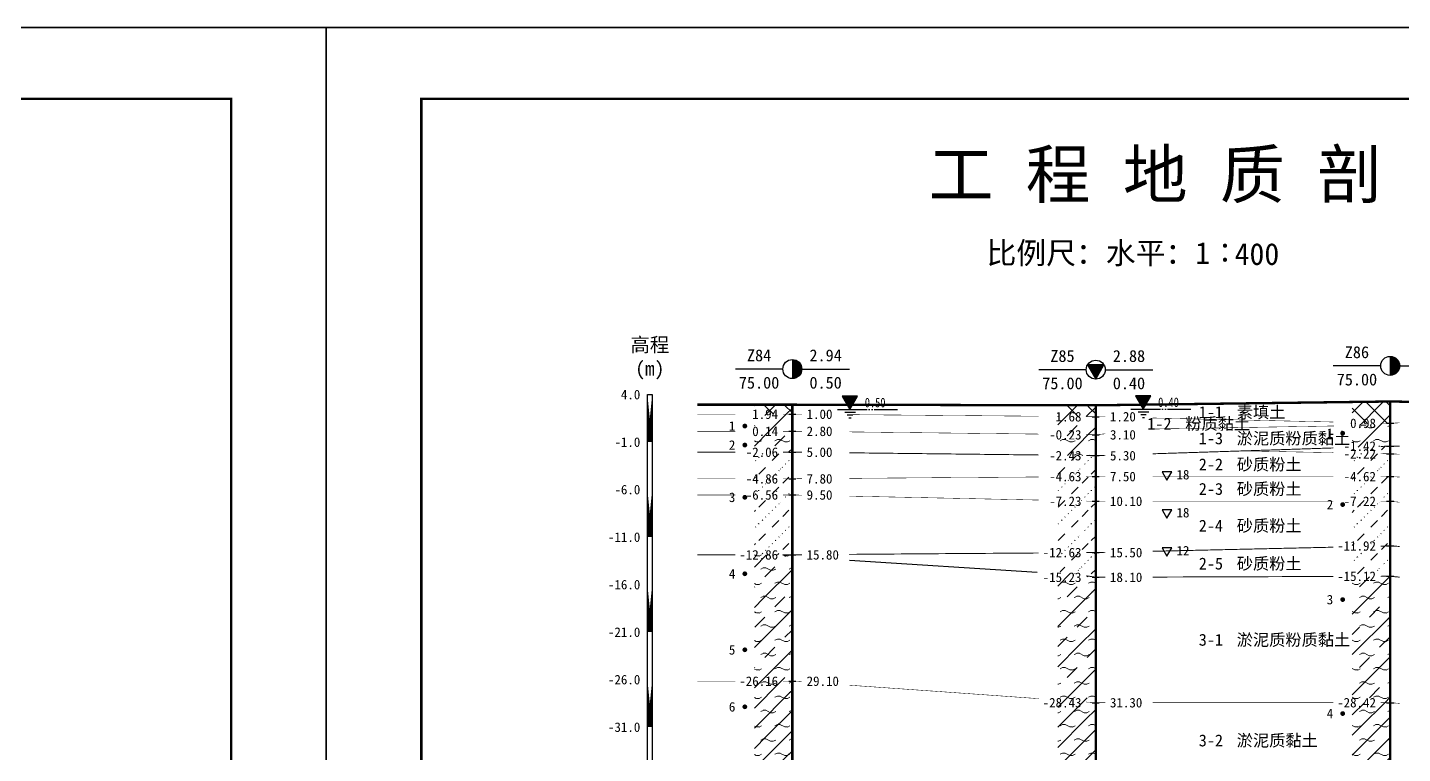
# Model space of a CAD drawing. Extents: x -37 to 3540, y -1485 to 297.
# Drawn here: x 3056.9 to 3346.3, y -449.8 to -297 of the extents above; entities that cross this region are included whole.
import ezdxf
from ezdxf.enums import TextEntityAlignment as Align

# ---------------------------------------------------------------- set-up
doc = ezdxf.new("R2010")
doc.units = 0
doc.layers.get('0').update_dxf_attribs({"linetype": 'CONTINUOUS'})
for name, color, linetype in [('CURVE', 200, 'CONTINUOUS'), ('FRAME', 7, 'CONTINUOUS'), ('HOLE', 41, 'CONTINUOUS'), ('RULER', 7, 'CONTINUOUS'), ('SAMPLE', 1, 'CONTINUOUS'), ('STRATUM', 241, 'CONTINUOUS')]:
    doc.layers.add(name, color=color, linetype=linetype)
doc.layers.add('HATCH', color=7, linetype='CONTINUOUS', lineweight=13)
doc.styles.add('ST', font='')
doc.styles.get('ST').set_extended_font_data('SimSun')
pattern_1 = [(45, (3119.8048, -594), (-2.12132, 2.12132), [10, 0]), (135, (3119.8048, -594), (-2.12132, -2.12132), [10, 0])]
pattern_2 = [(45, (3119.805, -594), (-4.24264, 4.24264), [10, 0]), (45, (3120.866, -597.182), (-2.12132, 6.36396), [3, -3])]
pattern_3 = [(45, (3119.805, -594), (-4.24264, 4.24264), [10, 0]), (45, (3120.866, -597.182), (-2.12132, 6.36396), [3, -3]), (26.565, (3120.879, -594.2536), (5.999823, 5.999812), [0.567, -12.849]), (0, (3120.312, -594.2536), (0, 6), [0.567, -5.433]), (26.565, (3118.2235, -594), (5.999823, 5.999812), [0.567, -12.849]), (0, (3118.7307, -593.7464), (0, 6), [0.567, -5.433]), (153.435, (3120.312, -594.2536), (-5.999818, -5e-06), [1.134, -12.2826]), (26.565, (3123.879, -591.2536), (5.999823, 5.999812), [0.567, -12.849]), (0, (3123.312, -591.2536), (0, 6), [0.567, -5.433]), (26.565, (3121.2235, -591), (5.999823, 5.999812), [0.567, -12.849]), (0, (3121.7307, -590.7464), (0, 6), [0.567, -5.433]), (153.435, (3123.312, -591.2536), (-5.999818, -5e-06), [1.134, -12.2826])]
pattern_4 = [(45, (3119.805, -594), (-7e-07, 6.99998), [1.97196, -7.92754]), (45, (3122.6177, -591.171), (-7e-07, 6.99998), [1.99367, -7.90583]), (45, (3124.8723, -588.918), (-7e-07, 6.99998), [1.81361, -8.08588]), (26.565, (3119.8048, -590.5), (7, 7), [0.0965, -15.55598]), (36.8699, (3120.5048, -589.8), (7, 7), [0.19775, -34.80225]), (315, (3123.305, -587.024), (6.99998, 1e-06), [0.03305, -9.86644]), (26.565, (3123.3048, -594), (7, 7), [0.14475, -15.50773]), (26.565, (3124.0048, -593.3), (7, 7), [0.10528, -15.5472]), (90, (3124.355, -592.95), (-7, -5e-07), [0.02877, -6.97123]), (26.565, (3124.7048, -592.6), (7, 7), [0.091, -31.21394]), (36.8699, (3125.4048, -591.9), (7, 7), [0.11069, -34.88931]), (45, (3126.105, -591.2), (-2e-07, 6.99998), [0.10911, -9.79038]), (315, (3126.719, -590.452), (6.99998, 1e-06), [0.03305, -9.86644]), (36.8699, (3121.2048, -589.1), (7, 7), [0.10224, -34.89776]), (53.1301, (3121.9048, -588.4), (14, 21), [0.13438, -34.86562]), (53.1301, (3122.6048, -587.7), (14, 21), [0.12625, -34.87375])]
pattern_5 = [(45, (3119.8048, -594), (-2.12132, 2.12132), [10, 0]), (26.565, (3120.879, -594.2536), (5.999823, 5.999812), [0.567, -12.849]), (0, (3120.312, -594.2536), (0, 6), [0.567, -5.433]), (26.565, (3118.2235, -594), (5.999823, 5.999812), [0.567, -12.849]), (0, (3118.7307, -593.7464), (0, 6), [0.567, -5.433]), (153.435, (3120.312, -594.2536), (-5.999818, -5e-06), [1.134, -12.2826]), (26.565, (3123.879, -591.2536), (5.999823, 5.999812), [0.567, -12.849]), (0, (3123.312, -591.2536), (0, 6), [0.567, -5.433]), (26.565, (3121.2235, -591), (5.999823, 5.999812), [0.567, -12.849]), (0, (3121.7307, -590.7464), (0, 6), [0.567, -5.433]), (153.435, (3123.312, -591.2536), (-5.999818, -5e-06), [1.134, -12.2826])]

# ---------------------------------------------------------------- blocks, each defined once
blk = doc.blocks.new('图头_剖面图A3')
at = {"style": 'ST'}
for s, height, p in [('工 程 地 质 剖 面 图', 10, (-15.09, 10.79)), ('比例尺：水平：1∶            垂直：1∶', 4.6, (-11.5, -5.76))]:
    blk.add_text(s, height=height, dxfattribs=at).set_placement(p, align=Align.MIDDLE_CENTER)
for tag, height, p in [('01_剖面号', 10, (64.41, 11.39)), ('03＿纵向比例', 4.6, (50.43, -5.28)), ('02_横向比例', 4.6, (-18.82, -5.99))]:
    blk.add_attdef(tag, text='', height=height, dxfattribs=at).set_placement(p, align=Align.MIDDLE_LEFT)
blk = doc.blocks.new('H_sam_hole')
blk.add_line((0, 2), (0, -2))
at = {"const_width": 2}
blk.add_lwpolyline([(0, -1, 0.414214), (1, 0, 0.414214), (0, 1, 1)], format="xyb", dxfattribs=at)
blk.add_circle((0, 0), 2)
blk = doc.blocks.new('H_spt_hole')
blk.add_hatch(color=256).paths.add_polyline_path([(1.73, 1), (-1.73, 1), (0, -2)])
blk.add_lwpolyline([(0, -2), (1.73, 1), (-1.73, 1)], close=True)
blk.add_circle((0, 0), 2)
blk = doc.blocks.new('SampleSoilUndisturbed')
at = {"const_width": 0.5}
blk.add_lwpolyline([(-0.25, 0, 1), (0.25, 0, 1)], format="xyb", close=True, dxfattribs=at)
blk = doc.blocks.new('TrigonHollow')
blk.add_lwpolyline([(0, -1.15), (1, 0.58), (-1, 0.58)], close=True)
blk = doc.blocks.new('Gwl')
blk.add_lwpolyline([(0, 0, 0, 3.22, 0), (0, 2.79, 3.22, 3.22, 0)], format="xyseb")
for points in [[(-2.63, 0), (3.61, 0)], [(3.93, 0), (4.21, 0)], [(4.53, 0), (4.8, 0)], [(5.09, 0), (9.99, 0)], [(-1.09, -0.61), (1.16, -0.61)], [(-0.54, -1.14), (0.61, -1.14)], [(-0.19, -1.74), (0.26, -1.74)]]:
    blk.add_lwpolyline(points)
blk.add_lwpolyline([(0, 0), (1.61, 2.79), (-1.61, 2.79)], close=True)
at = {"style": 'ST', "width": 0.8}
blk.add_attdef('*GWL', (3.14, 0.45), '', height=2, dxfattribs=at)

msp = doc.modelspace()

# ---------------------------------------------------------------- hatches: boundary and pattern name
at = {"layer": 'HATCH'}
h = msp.add_hatch(dxfattribs=at)
h.set_pattern_fill('STT', color=50, style=0)
h.set_pattern_definition(pattern_1)
h.paths.add_polyline_path([(3343.72, -375.73), (3335.72, -375.83), (3335.72, -380.14), (3343.72, -380.32)])
h.paths.add_polyline_path([(3334.51, -381.81), (3341.2, -381.81), (3341.2, -378.88), (3334.51, -378.88)], flags=9)
h = msp.add_hatch(dxfattribs=at)
h.set_pattern_fill('STT', color=50, style=0)
h.set_pattern_definition(pattern_1)
h.paths.add_polyline_path([(3217.89, -376.4), (3209.89, -376.4), (3209.89, -378.4), (3217.89, -378.4)])
h.paths.add_polyline_path([(3208.68, -379.89), (3215.38, -379.89), (3215.38, -376.95), (3208.68, -376.95)], flags=9)
h = msp.add_hatch(dxfattribs=at)
h.set_pattern_fill('FZNT', color=32, style=0)
h.set_pattern_definition(pattern_2)
h.paths.add_polyline_path([(3217.89, -378.4), (3209.89, -378.4), (3209.89, -382), (3217.89, -382)])
h.paths.add_polyline_path([(3208.68, -383.49), (3215.38, -383.49), (3215.38, -380.55), (3208.68, -380.55)], flags=9)
h.paths.add_polyline_path([(3208.68, -379.89), (3215.38, -379.89), (3215.38, -376.95), (3208.68, -376.95)], flags=9)
h = msp.add_hatch(dxfattribs=at)
h.set_pattern_fill('FZNT', color=32, style=0)
h.set_pattern_definition(pattern_2)
h.paths.add_polyline_path([(3281.74, -378.93), (3273.74, -378.86), (3273.74, -382.64), (3281.74, -382.73)])
h.paths.add_polyline_path([(3271.1, -384.22), (3279.23, -384.22), (3279.23, -381.28), (3271.1, -381.28)], flags=9)
h.paths.add_polyline_path([(3272.53, -380.42), (3279.23, -380.42), (3279.23, -377.48), (3272.53, -377.48)], flags=9)
h = msp.add_hatch(dxfattribs=at)
h.set_pattern_fill('STT', color=50, style=0)
h.set_pattern_definition(pattern_1)
h.paths.add_polyline_path([(3281.74, -376.53), (3273.74, -376.51), (3273.74, -378.86), (3281.74, -378.93)])
h.paths.add_polyline_path([(3272.53, -380.42), (3279.23, -380.42), (3279.23, -377.48), (3272.53, -377.48)], flags=9)
h = msp.add_hatch(dxfattribs=at)
h.set_pattern_fill('YNFNT', color=251, style=0)
h.set_pattern_definition(pattern_3)
h.paths.add_polyline_path([(3343.72, -380.32), (3335.72, -380.14), (3335.72, -385.38), (3343.72, -385.12)])
h.paths.add_polyline_path([(3310.61, -385.93), (3337.28, -385.93), (3337.28, -380.98), (3310.61, -380.98)], flags=9)
h.paths.add_polyline_path([(3333.08, -386.61), (3341.2, -386.61), (3341.2, -383.69), (3333.08, -383.69)], flags=9)
h.paths.add_polyline_path([(3334.51, -381.81), (3341.2, -381.81), (3341.2, -378.88), (3334.51, -378.88)], flags=9)
h = msp.add_hatch(dxfattribs=at)
h.set_pattern_fill('YNFNT', color=251, style=0)
h.set_pattern_definition(pattern_3)
h.paths.add_polyline_path([(3217.89, -382), (3209.89, -382), (3209.89, -386.4), (3217.89, -386.4)])
h.paths.add_polyline_path([(3207.25, -387.89), (3215.38, -387.89), (3215.38, -384.95), (3207.25, -384.95)], flags=9)
h.paths.add_polyline_path([(3208.68, -383.49), (3215.38, -383.49), (3215.38, -380.55), (3208.68, -380.55)], flags=9)
h = msp.add_hatch(dxfattribs=at)
h.set_pattern_fill('YNFNT', color=251, style=0)
h.set_pattern_definition(pattern_3)
h.paths.add_polyline_path([(3281.74, -382.73), (3273.74, -382.64), (3273.74, -387.04), (3281.74, -387.13)])
h.paths.add_polyline_path([(3271.1, -388.62), (3279.23, -388.62), (3279.23, -385.68), (3271.1, -385.68)], flags=9)
h.paths.add_polyline_path([(3271.1, -384.22), (3279.23, -384.22), (3279.23, -381.28), (3271.1, -381.28)], flags=9)
h = msp.add_hatch(dxfattribs=at)
h.set_pattern_fill('SZFT', color=52, style=0)
h.set_pattern_definition(pattern_4)
h.paths.add_polyline_path([(3343.72, -385.12), (3335.72, -385.38), (3335.72, -386.57), (3343.72, -386.73)])
h.paths.add_polyline_path([(3333.08, -388.21), (3341.2, -388.21), (3341.2, -385.31), (3333.08, -385.31)], flags=9)
h.paths.add_polyline_path([(3333.08, -386.61), (3341.2, -386.61), (3341.2, -383.69), (3333.08, -383.69)], flags=9)
h = msp.add_hatch(dxfattribs=at)
h.set_pattern_fill('SZFT', color=52, style=0)
h.set_pattern_definition(pattern_4)
h.paths.add_polyline_path([(3217.89, -386.4), (3209.89, -386.4), (3209.89, -392), (3217.89, -392)])
h.paths.add_polyline_path([(3207.25, -393.49), (3215.38, -393.49), (3215.38, -390.55), (3207.25, -390.55)], flags=9)
h.paths.add_polyline_path([(3207.25, -387.89), (3215.38, -387.89), (3215.38, -384.95), (3207.25, -384.95)], flags=9)
h = msp.add_hatch(dxfattribs=at)
h.set_pattern_fill('SZFT', color=52, style=0)
h.set_pattern_definition(pattern_4)
h.paths.add_polyline_path([(3281.74, -387.13), (3273.74, -387.04), (3273.74, -391.59), (3281.74, -391.53)])
h.paths.add_polyline_path([(3271.1, -393.02), (3279.23, -393.02), (3279.23, -390.08), (3271.1, -390.08)], flags=9)
h.paths.add_polyline_path([(3271.1, -388.62), (3279.23, -388.62), (3279.23, -385.68), (3271.1, -385.68)], flags=9)
h = msp.add_hatch(dxfattribs=at)
h.set_pattern_fill('SZFT', color=52, style=0)
h.set_pattern_definition(pattern_4)
h.paths.add_polyline_path([(3343.72, -386.73), (3335.72, -386.57), (3335.72, -391.53), (3343.72, -391.53)])
h.paths.add_polyline_path([(3333.08, -393.01), (3341.2, -393.01), (3341.2, -390.08), (3333.08, -390.08)], flags=9)
h.paths.add_polyline_path([(3333.08, -388.21), (3341.2, -388.21), (3341.2, -385.31), (3333.08, -385.31)], flags=9)
h = msp.add_hatch(dxfattribs=at)
h.set_pattern_fill('SZFT', color=52, style=0)
h.set_pattern_definition(pattern_4)
h.paths.add_polyline_path([(3217.89, -392), (3209.89, -392), (3209.89, -395.4), (3217.89, -395.4)])
h.paths.add_polyline_path([(3207.25, -396.89), (3215.38, -396.89), (3215.38, -393.95), (3207.25, -393.95)], flags=9)
h.paths.add_polyline_path([(3207.25, -393.49), (3215.38, -393.49), (3215.38, -390.55), (3207.25, -390.55)], flags=9)
h = msp.add_hatch(dxfattribs=at)
h.set_pattern_fill('SZFT', color=52, style=0)
h.set_pattern_definition(pattern_4)
h.paths.add_polyline_path([(3281.74, -391.53), (3273.74, -391.59), (3273.74, -396.56), (3281.74, -396.73)])
h.paths.add_polyline_path([(3271.1, -398.22), (3279.23, -398.22), (3279.23, -395.28), (3271.1, -395.28)], flags=9)
h.paths.add_polyline_path([(3271.1, -393.02), (3279.23, -393.02), (3279.23, -390.08), (3271.1, -390.08)], flags=9)
h = msp.add_hatch(dxfattribs=at)
h.set_pattern_fill('SZFT', color=52, style=0)
h.set_pattern_definition(pattern_4)
h.paths.add_polyline_path([(3343.72, -391.53), (3335.72, -391.53), (3335.72, -396.73), (3343.72, -396.73)])
h.paths.add_polyline_path([(3333.08, -398.21), (3341.2, -398.21), (3341.2, -395.31), (3333.08, -395.31)], flags=9)
h.paths.add_polyline_path([(3333.08, -393.01), (3341.2, -393.01), (3341.2, -390.08), (3333.08, -390.08)], flags=9)
h = msp.add_hatch(dxfattribs=at)
h.set_pattern_fill('SZFT', color=52, style=0)
h.set_pattern_definition(pattern_4)
h.paths.add_polyline_path([(3217.89, -395.4), (3209.89, -395.4), (3209.89, -408), (3217.89, -408)])
h.paths.add_polyline_path([(3205.82, -409.49), (3215.38, -409.49), (3215.38, -406.55), (3205.82, -406.55)], flags=9)
h.paths.add_polyline_path([(3207.25, -396.89), (3215.38, -396.89), (3215.38, -393.95), (3207.25, -393.95)], flags=9)
h = msp.add_hatch(dxfattribs=at)
h.set_pattern_fill('SZFT', color=52, style=0)
h.set_pattern_definition(pattern_4)
h.paths.add_polyline_path([(3281.74, -396.73), (3273.74, -396.56), (3273.74, -407.59), (3281.74, -407.53)])
h.paths.add_polyline_path([(3269.67, -409.02), (3279.23, -409.02), (3279.23, -406.08), (3269.67, -406.08)], flags=9)
h.paths.add_polyline_path([(3271.1, -398.22), (3279.23, -398.22), (3279.23, -395.28), (3271.1, -395.28)], flags=9)
h = msp.add_hatch(dxfattribs=at)
h.set_pattern_fill('SZFT', color=52, style=0)
h.set_pattern_definition(pattern_4)
h.paths.add_polyline_path([(3343.72, -396.73), (3335.72, -396.73), (3335.72, -406.31), (3343.72, -406.12)])
h.paths.add_polyline_path([(3331.65, -407.61), (3341.2, -407.61), (3341.2, -404.68), (3331.65, -404.68)], flags=9)
h.paths.add_polyline_path([(3333.08, -398.21), (3341.2, -398.21), (3341.2, -395.31), (3333.08, -395.31)], flags=9)
h = msp.add_hatch(dxfattribs=at)
h.set_pattern_fill('SZFT', color=52, style=0)
h.set_pattern_definition(pattern_4)
h.paths.add_polyline_path([(3343.72, -406.12), (3335.72, -406.31), (3335.72, -412.55), (3343.72, -412.52)])
h.paths.add_polyline_path([(3331.65, -414.01), (3341.2, -414.01), (3341.2, -411.09), (3331.65, -411.09)], flags=9)
h.paths.add_polyline_path([(3331.65, -407.61), (3341.2, -407.61), (3341.2, -404.68), (3331.65, -404.68)], flags=9)
h = msp.add_hatch(dxfattribs=at)
h.set_pattern_fill('YNFNT', color=251, style=0)
h.set_pattern_definition(pattern_3)
h.paths.add_polyline_path([(3217.89, -408), (3209.89, -408), (3209.89, -434.6), (3217.89, -434.6)])
h.paths.add_polyline_path([(3205.82, -436.09), (3215.38, -436.09), (3215.38, -433.15), (3205.82, -433.15)], flags=9)
h.paths.add_polyline_path([(3205.82, -409.49), (3215.38, -409.49), (3215.38, -406.55), (3205.82, -406.55)], flags=9)
h = msp.add_hatch(dxfattribs=at)
h.set_pattern_fill('SZFT', color=52, style=0)
h.set_pattern_definition(pattern_4)
h.paths.add_polyline_path([(3281.74, -407.53), (3273.74, -407.59), (3273.74, -411.48), (3281.74, -412.73)])
h.paths.add_polyline_path([(3269.67, -414.22), (3279.23, -414.22), (3279.23, -411.28), (3269.67, -411.28)], flags=9)
h.paths.add_polyline_path([(3269.67, -409.02), (3279.23, -409.02), (3279.23, -406.08), (3269.67, -406.08)], flags=9)
h = msp.add_hatch(dxfattribs=at)
h.set_pattern_fill('YNFNT', color=251, style=0)
h.set_pattern_definition(pattern_3)
h.paths.add_polyline_path([(3281.74, -412.73), (3273.74, -411.48), (3273.74, -438.56), (3281.74, -439.13)])
h.paths.add_polyline_path([(3269.67, -440.62), (3279.23, -440.62), (3279.23, -437.68), (3269.67, -437.68)], flags=9)
h.paths.add_polyline_path([(3269.67, -414.22), (3279.23, -414.22), (3279.23, -411.28), (3269.67, -411.28)], flags=9)
h = msp.add_hatch(dxfattribs=at)
h.set_pattern_fill('YNFNT', color=251, style=0)
h.set_pattern_definition(pattern_3)
h.paths.add_polyline_path([(3343.72, -412.52), (3335.72, -412.55), (3335.72, -439.13), (3343.72, -439.13)])
h.paths.add_polyline_path([(3310.61, -428.33), (3337.28, -428.33), (3337.28, -423.38), (3310.61, -423.38)], flags=9)
h.paths.add_polyline_path([(3331.65, -440.61), (3341.2, -440.61), (3341.2, -437.68), (3331.65, -437.68)], flags=9)
h.paths.add_polyline_path([(3331.65, -414.01), (3341.2, -414.01), (3341.2, -411.09), (3331.65, -411.09)], flags=9)
h = msp.add_hatch(dxfattribs=at)
h.set_pattern_fill('YNNT', color=251, style=0)
h.set_pattern_definition(pattern_5)
h.paths.add_polyline_path([(3217.89, -434.6), (3209.89, -434.6), (3209.89, -456.2), (3217.89, -456.2)])
h.paths.add_polyline_path([(3205.82, -457.69), (3215.38, -457.69), (3215.38, -454.75), (3205.82, -454.75)], flags=9)
h.paths.add_polyline_path([(3205.82, -436.09), (3215.38, -436.09), (3215.38, -433.15), (3205.82, -433.15)], flags=9)
h = msp.add_hatch(dxfattribs=at)
h.set_pattern_fill('YNNT', color=251, style=0)
h.set_pattern_definition(pattern_5)
h.paths.add_polyline_path([(3281.74, -439.13), (3273.74, -438.56), (3273.74, -455.61), (3281.74, -455.53)])
h.paths.add_polyline_path([(3269.67, -457.02), (3279.23, -457.02), (3279.23, -454.08), (3269.67, -454.08)], flags=9)
h.paths.add_polyline_path([(3269.67, -440.62), (3279.23, -440.62), (3279.23, -437.68), (3269.67, -437.68)], flags=9)
h = msp.add_hatch(dxfattribs=at)
h.set_pattern_fill('YNNT', color=251, style=0)
h.set_pattern_definition(pattern_5)
h.paths.add_polyline_path([(3343.72, -439.13), (3335.72, -439.13), (3335.72, -454.31), (3343.72, -454.12)])
h.paths.add_polyline_path([(3331.65, -455.61), (3341.2, -455.61), (3341.2, -452.68), (3331.65, -452.68)], flags=9)
h.paths.add_polyline_path([(3331.65, -440.61), (3341.2, -440.61), (3341.2, -437.68), (3331.65, -437.68)], flags=9)

# ---------------------------------------------------------------- linework, layer by layer
at = {"layer": 'FRAME', "color": 245, "linetype": 'Continuous'}
msp.add_line((2903.15, -297), (3367.58, -297), dxfattribs=at)
for points in [[(2699.8, -594), (3119.8, -594), (3119.8, -297), (2699.8, -297)], [(3119.8, -594), (3539.8, -594), (3539.8, -297), (3119.8, -297)]]:
    msp.add_lwpolyline(points, close=True, dxfattribs=at)
at = {"layer": 'FRAME', "linetype": 'Continuous', "const_width": 0.5}
for points in [[(2719.8, -579), (3099.8, -579), (3099.8, -312), (2719.8, -312)], [(3139.8, -579), (3519.8, -579), (3519.8, -312), (3139.8, -312)]]:
    msp.add_lwpolyline(points, close=True, dxfattribs=at)
at = {"layer": 'HOLE', "linetype": 'Continuous'}
for points in [[(3215.89, -368.9), (3205.89, -368.9)], [(3219.89, -368.9), (3229.89, -368.9)], [(3279.74, -369.03), (3269.74, -369.03)], [(3283.74, -369.03), (3293.74, -369.03)], [(3341.72, -368.23), (3331.72, -368.23)], [(3345.72, -368.23), (3355.72, -368.23)], [(3217.14, -378.4), (3218.64, -378.4)], [(3280.99, -378.93), (3282.49, -378.93)], [(3217.14, -382), (3218.64, -382)], [(3342.97, -380.32), (3344.47, -380.32)], [(3280.99, -382.73), (3282.49, -382.73)], [(3217.14, -386.4), (3218.64, -386.4)], [(3280.99, -387.13), (3282.49, -387.13)], [(3342.97, -385.12), (3344.47, -385.12)], [(3342.97, -386.73), (3344.47, -386.73)], [(3217.14, -392), (3218.64, -392)], [(3280.99, -391.53), (3282.49, -391.53)], [(3342.97, -391.53), (3344.47, -391.53)], [(3217.14, -395.4), (3218.64, -395.4)], [(3280.99, -396.73), (3282.49, -396.73)], [(3342.97, -396.73), (3344.47, -396.73)], [(3217.14, -408), (3218.64, -408)], [(3280.99, -407.53), (3282.49, -407.53)], [(3342.97, -406.12), (3344.47, -406.12)], [(3280.99, -412.73), (3282.49, -412.73)], [(3342.97, -412.52), (3344.47, -412.52)], [(3217.14, -434.6), (3218.64, -434.6)], [(3280.99, -439.13), (3282.49, -439.13)], [(3342.97, -439.13), (3344.47, -439.13)]]:
    msp.add_lwpolyline(points, dxfattribs=at)
at = {"layer": 'HOLE', "linetype": 'Continuous', "const_width": 0.5}
for points in [[(3217.89, -376.4), (3217.89, -526.4)], [(3343.72, -375.73), (3343.72, -525.73)], [(3281.74, -376.53), (3281.74, -525.23)]]:
    msp.add_lwpolyline(points, dxfattribs=at)
at = {"layer": 'RULER', "linetype": 'Continuous', "const_width": 1}
for points in [[(3187.89, -374.28), (3187.89, -384.28)], [(3187.89, -394.28), (3187.89, -404.28)], [(3187.89, -414.28), (3187.89, -424.28)], [(3187.89, -434.28), (3187.89, -444.28)]]:
    msp.add_lwpolyline(points, close=True, dxfattribs=at)
at = {"layer": 'RULER', "linetype": 'Continuous'}
msp.add_lwpolyline([(3187.39, -374.28), (3188.39, -374.28), (3188.39, -534.28), (3187.39, -534.28)], close=True, dxfattribs=at)
at = {"layer": 'STRATUM', "linetype": 'Continuous'}
for points, const_width in [([(3197.89, -376.4), (3217.89, -376.4), (3281.74, -376.53), (3343.72, -375.73), (3388.12, -376.45), (3441.72, -377.27), (3461.72, -377.27)], 0.5), ([(3197.89, -378.4), (3205.89, -378.4)], 0.1), ([(3215.89, -378.4), (3217.89, -378.4), (3219.89, -378.41)], 0.1), ([(3229.89, -378.5), (3249.82, -378.66), (3269.74, -378.83)], 0.1), ([(3279.74, -378.91), (3281.74, -378.93), (3283.74, -378.97)], 0.1), ([(3197.89, -382), (3205.89, -382)], 0.1), ([(3215.89, -382), (3217.89, -382), (3219.89, -382.02)], 0.1), ([(3293.74, -379.2), (3312.73, -379.63), (3331.72, -380.05)], 0.1), ([(3293.74, -381.53), (3293.74, -381.53), (3331.88, -380.88)], 0.1), ([(3341.72, -380.28), (3343.72, -380.32), (3345.72, -380.22)], 0.1), ([(3229.89, -382.13), (3249.82, -382.36), (3269.74, -382.59)], 0.1), ([(3279.74, -382.7), (3281.74, -382.73), (3283.74, -382.53)], 0.1), ([(3197.89, -386.4), (3205.89, -386.4)], 0.2), ([(3215.89, -386.4), (3217.89, -386.4), (3219.89, -386.42)], 0.2), ([(3229.89, -386.53), (3249.82, -386.76), (3269.74, -386.99)], 0.2), ([(3279.74, -387.1), (3281.74, -387.13), (3283.74, -387.06)], 0.2), ([(3293.74, -386.74), (3312.73, -386.13), (3331.72, -385.51)], 0.2), ([(3312.73, -386.13), (3328.22, -386.43), (3331.72, -386.49)], 0.1), ([(3341.72, -385.19), (3343.72, -385.12), (3345.72, -385.16)], 0.2), ([(3341.72, -386.69), (3343.72, -386.73), (3345.72, -386.83)], 0.1), ([(3197.89, -392), (3205.89, -392)], 0.1), ([(3215.89, -392), (3217.89, -392), (3219.89, -391.98)], 0.1), ([(3229.89, -391.91), (3249.82, -391.76), (3269.74, -391.62)], 0.1), ([(3279.74, -391.54), (3281.74, -391.53), (3283.74, -391.53)], 0.1), ([(3293.74, -391.53), (3312.73, -391.53), (3331.72, -391.53)], 0.1), ([(3341.72, -391.53), (3343.72, -391.53), (3345.72, -391.64)], 0.1), ([(3197.89, -395.4), (3205.89, -395.4)], 0.1), ([(3215.89, -395.4), (3217.89, -395.4), (3219.89, -395.44)], 0.1), ([(3229.89, -395.65), (3249.82, -396.06), (3269.74, -396.48)], 0.1), ([(3279.74, -396.69), (3281.74, -396.73), (3283.74, -396.73)], 0.1), ([(3293.74, -396.73), (3312.73, -396.73), (3331.72, -396.73)], 0.1), ([(3341.72, -396.73), (3343.72, -396.73), (3345.72, -396.94)], 0.1), ([(3197.89, -408), (3205.89, -408)], 0.2), ([(3215.89, -408), (3217.89, -408), (3219.89, -407.98)], 0.2), ([(3229.89, -407.91), (3249.82, -407.76), (3269.74, -407.62)], 0.2), ([(3279.74, -407.54), (3281.74, -407.53), (3283.74, -407.48)], 0.2), ([(3293.74, -407.26), (3312.73, -406.83), (3331.72, -406.4)], 0.2), ([(3341.72, -406.17), (3343.72, -406.12), (3345.72, -406.25)], 0.2), ([(3279.74, -412.42), (3281.74, -412.73), (3283.74, -412.72)], 0.2), ([(3293.74, -412.69), (3312.73, -412.63), (3331.72, -412.56)], 0.2), ([(3341.72, -412.53), (3343.72, -412.52), (3345.72, -412.71)], 0.2), ([(3197.89, -434.6), (3205.89, -434.6)], 0.1), ([(3215.89, -434.6), (3217.89, -434.6), (3219.89, -434.74)], 0.1), ([(3229.89, -435.45), (3249.82, -436.86), (3269.74, -438.28)], 0.1), ([(3279.74, -438.99), (3281.74, -439.13), (3283.74, -439.13)], 0.1), ([(3293.74, -439.13), (3312.73, -439.13), (3331.72, -439.13)], 0.1), ([(3341.72, -439.13), (3343.72, -439.13), (3345.72, -439.28)], 0.1)]:
    msp.add_lwpolyline(points, dxfattribs=dict(at, const_width=const_width))
at = {"layer": 'STRATUM'}
msp.add_lwpolyline([(3269.39, -411.7), (3229.95, -409.18)], dxfattribs=at)

# ---------------------------------------------------------------- block references
at = {"layer": 'CURVE'}
for p, values in [((3230, -377.4), {'*GWL': '0.50'}), ((3291.74, -377.33), {'*GWL': '0.40'})]:
    msp.add_blockref('Gwl', p, dxfattribs=at).add_auto_attribs(values)
for p in [(3296.74, -391.13), (3296.74, -399.13), (3296.74, -407.13)]:
    msp.add_blockref('TrigonHollow', p, dxfattribs=at)
at = {"layer": 'FRAME'}
msp.add_blockref('图头_剖面图A3', (3329.8, -338.7), dxfattribs=at).add_auto_attribs({'01_剖面号': "18--18'", '02_横向比例': '400', '03＿纵向比例': '500'})
at = {"layer": 'HOLE'}
for name, p in [('H_sam_hole', (3217.89, -368.9)), ('H_spt_hole', (3281.74, -369.03)), ('H_sam_hole', (3343.72, -368.23))]:
    msp.add_blockref(name, p, dxfattribs=at)
at = {"layer": 'SAMPLE'}
for p in [(3207.89, -380.9), (3333.72, -382.42), (3207.89, -384.9), (3207.89, -395.9), (3333.72, -397.43), (3207.89, -412), (3333.72, -417.43), (3207.89, -428), (3207.89, -440), (3333.72, -441.42)]:
    msp.add_blockref('SampleSoilUndisturbed', p, dxfattribs=at)

# ---------------------------------------------------------------- texts
at = {"layer": 'CURVE', "style": 'ST'}
for s, p in [('18', (3298.74, -391.13)), ('18', (3298.74, -399.13)), ('12', (3298.74, -407.13))]:
    msp.add_text(s, height=2, dxfattribs=at).set_placement(p, align=Align.MIDDLE_LEFT)
at = {"layer": 'HOLE', "style": 'ST'}
for s, p in [('Z86', (3336.72, -365.35)), ('Z84', (3210.89, -366.02)), ('2.94', (3224.89, -366.02)), ('Z85', (3274.74, -366.15)), ('2.88', (3288.74, -366.15)), ('75.00', (3336.72, -371.1)), ('75.00', (3210.89, -371.77)), ('0.50', (3224.89, -371.77)), ('75.00', (3274.74, -371.9)), ('0.40', (3288.74, -371.9))]:
    msp.add_text(s, height=2.5, dxfattribs=at).set_placement(p, align=Align.MIDDLE_CENTER)
for s, p in [('1.94', (3214.89, -378.4)), ('1.68', (3278.74, -378.93)), ('0.14', (3214.89, -382)), ('-0.23', (3278.74, -382.73)), ('0.98', (3340.72, -380.32)), ('-1.42', (3340.72, -385.12)), ('-2.06', (3214.89, -386.4)), ('-2.43', (3278.74, -387.13)), ('-2.22', (3340.72, -386.73)), ('-4.63', (3278.74, -391.53)), ('-4.62', (3340.72, -391.53)), ('-4.86', (3214.89, -392)), ('-6.56', (3214.89, -395.4)), ('-7.23', (3278.74, -396.73)), ('-7.22', (3340.72, -396.73)), ('-11.92', (3340.72, -406.12)), ('-12.86', (3214.89, -408)), ('-12.63', (3278.74, -407.53)), ('-15.23', (3278.74, -412.73)), ('-15.12', (3340.72, -412.52)), ('-26.16', (3214.89, -434.6)), ('-28.43', (3278.74, -439.13)), ('-28.42', (3340.72, -439.13))]:
    msp.add_text(s, height=2, dxfattribs=at).set_placement(p, align=Align.MIDDLE_RIGHT)
for s, p in [('1.00', (3220.89, -378.4)), ('1.20', (3284.74, -378.93)), ('2.80', (3220.89, -382)), ('3.10', (3284.74, -382.73)), ('5.00', (3220.89, -386.4)), ('5.30', (3284.74, -387.13)), ('7.50', (3284.74, -391.53)), ('7.80', (3220.89, -392)), ('9.50', (3220.89, -395.4)), ('10.10', (3284.74, -396.73)), ('15.80', (3220.89, -408)), ('15.50', (3284.74, -407.53)), ('18.10', (3284.74, -412.73)), ('29.10', (3220.89, -434.6)), ('31.30', (3284.74, -439.13))]:
    msp.add_text(s, height=2, dxfattribs=at).set_placement(p, align=Align.MIDDLE_LEFT)
at = {"layer": 'RULER', "style": 'ST'}
for s, p in [('高程', (3187.89, -362.28)), ('(m)', (3187.89, -367.28))]:
    msp.add_text(s, height=3, dxfattribs=at).set_placement(p, align=Align.TOP_CENTER)
for s, p in [('4.0', (3185.89, -374.28)), ('-1.0', (3185.89, -384.28)), ('-6.0', (3185.89, -394.28)), ('-11.0', (3185.89, -404.28)), ('-16.0', (3185.89, -414.28)), ('-21.0', (3185.89, -424.28)), ('-26.0', (3185.89, -434.28)), ('-31.0', (3185.89, -444.28))]:
    msp.add_text(s, height=2, dxfattribs=at).set_placement(p, align=Align.MIDDLE_RIGHT)
at = {"layer": 'SAMPLE', "style": 'ST'}
for s, p in [('1', (3205.89, -380.9)), ('1', (3331.72, -382.42)), ('2', (3205.89, -384.9)), ('3', (3205.89, -395.9)), ('2', (3331.72, -397.43)), ('4', (3205.89, -412)), ('3', (3331.72, -417.43)), ('5', (3205.89, -428)), ('6', (3205.89, -440)), ('4', (3331.72, -441.42))]:
    msp.add_text(s, height=2, dxfattribs=at).set_placement(p, align=Align.MIDDLE_RIGHT)
at = {"layer": 'STRATUM', "style": 'ST'}
for s, p in [('粉质黏土', (3300.59, -380.41)), ('1-1', (3303.43, -377.97)), ('素填土', (3311.43, -377.97)), ('1-2', (3292.59, -380.41)), ('淤泥质粉质黏土', (3311.43, -383.49)), ('1-3', (3303.43, -383.49)), ('2-2', (3303.43, -388.98)), ('砂质粉土', (3311.43, -388.98)), ('2-3', (3303.43, -394.13)), ('砂质粉土', (3311.43, -394.13)), ('2-4', (3303.43, -401.88)), ('砂质粉土', (3311.43, -401.88)), ('2-5', (3303.43, -409.85)), ('砂质粉土', (3311.43, -409.85)), ('3-1', (3303.43, -425.89)), ('淤泥质粉质黏土', (3311.43, -425.89)), ('淤泥质黏土', (3311.43, -447.08)), ('3-2', (3303.43, -447.08))]:
    msp.add_text(s, height=2.5, dxfattribs=at).set_placement(p, align=Align.MIDDLE_LEFT)

doc.saveas('drawing.dxf')
